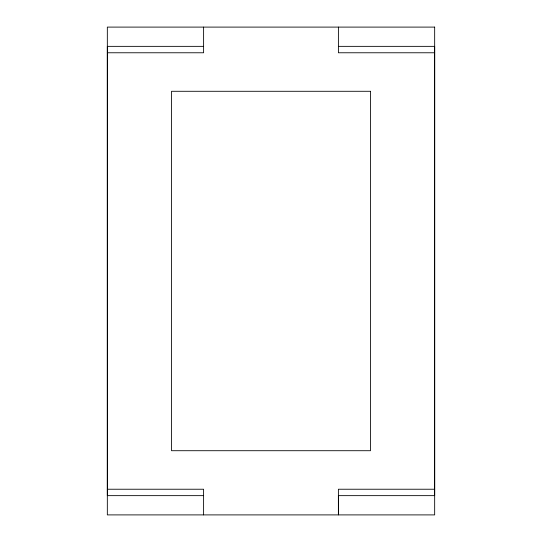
<?xml version="1.0" encoding="UTF-8"?>
<svg xmlns="http://www.w3.org/2000/svg" width="542" height="542" viewBox="0 0 542 542"><rect width="100%" height="100%" fill="white"/><g stroke="black" fill="none" stroke-linecap="round" stroke-linejoin="round"><path stroke-width="0.81" d="M203.609 46.355L107.336 46.355L107.33 495.645L203.602 495.645M338.398 46.355L434.67 46.355L434.664 495.645L338.391 495.645L338.398 514.9L338.391 489.23L434.664 489.23M107.336 52.77L203.609 52.77L203.609 27.1M434.67 52.77L338.398 52.77L338.398 27.1M107.33 489.23L203.602 489.23L203.602 514.9M434.67 27.1L107.336 27.1L107.33 514.9L434.664 514.9L434.664 27.1M370.484 91.286L171.516 91.286L171.516 450.714L370.484 450.714L370.484 91.286"/></g></svg>
